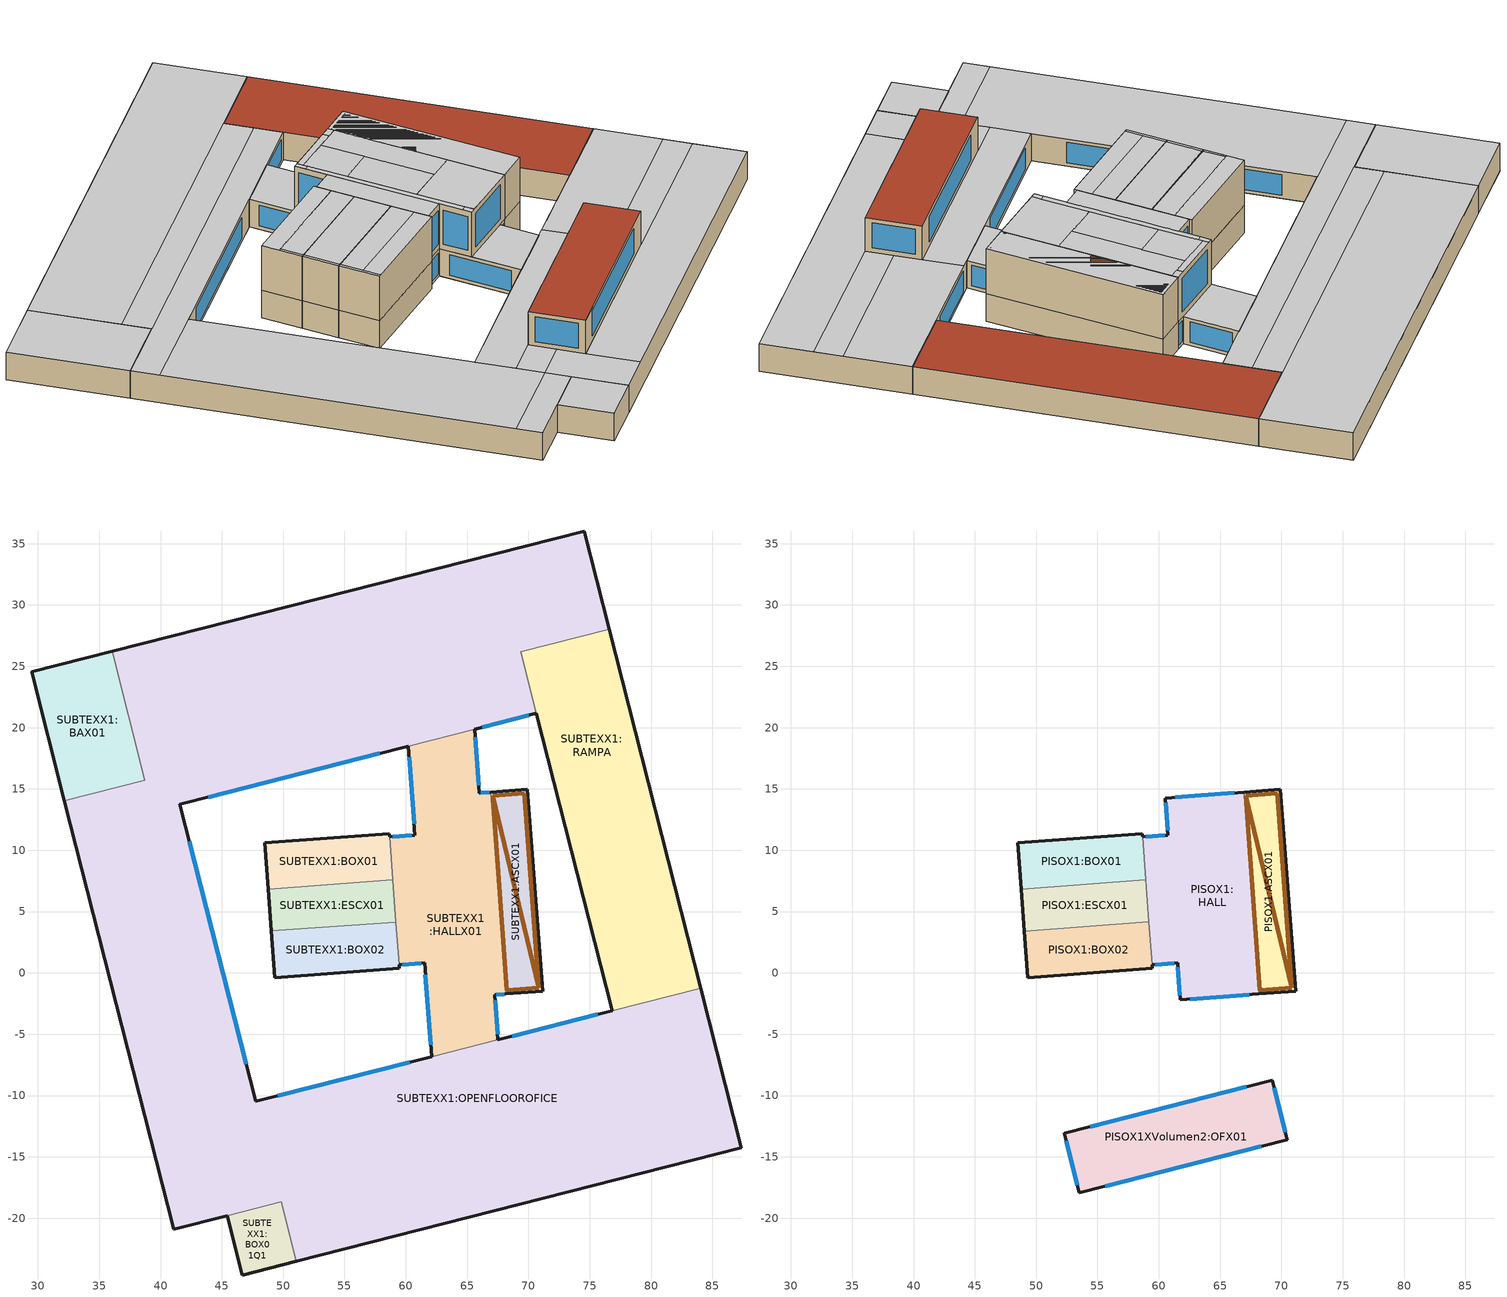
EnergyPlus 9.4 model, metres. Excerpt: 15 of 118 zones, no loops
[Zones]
SUBTEXX1:OPENFLOOROFICE
 floor to SUBTEXX2:OPENFLOOROFICE (Gertrudis Floor): 47.64,-19.23 41.07,-20.9 32.17,14.03 38.73,15.71 z-2.75; 52.35,21.86 40.29,18.79 38.26,26.78 50.31,29.86 z-2.75; 70.65,21.16 41.58,13.75 40.29,18.79 69.36,26.2 z-2.75; 47.75,-10.48 45.55,-11.04 36.05,26.22 38.26,26.78 z-2.75; 76.83,-3.09 45.56,-11.06 45.55,-11.04 67.51,-5.44 z-2.75; 87.37,-14.26 51.08,-23.51 49.84,-18.66 86.13,-9.41 z-2.75; 86.13,-9.41 47.64,-19.23 45.56,-11.06 84.05,-1.25 z-2.75
 floor to SUBTEXX2:RAMPA (Gertrudis Floor): 76.58,28.04 52.35,21.86 50.31,29.86 74.55,36.03 z-2.75
 wall outside (CZ3 Non-Res Wall Steel-Framed R-13.1+R-4c.i. (2.3+0.7c.i.) U-.084 (.479)): 76.83,-3.09 67.51,-5.44 / 62.1,-6.82 47.75,-10.48 41.58,13.75 60.2,18.49 / 65.61,19.87 70.65,21.16 z-2.75:0
 wall to SUBTEXX1:RAMPA (Tabique Interior_Sin_Aislacion): 70.65,21.16 69.36,26.2 76.58,28.04 / 84.05,-1.25 76.83,-3.09 z-2.75:0
 wall ground (CZ3 Non-Res Below-Grade Wall R-0 (0.0) C-1.14 (6.473) - 1): 76.58,28.04 74.55,36.03 z-2.75:0
 wall ground (CZ3 Non-Res Below-Grade Wall R-0 (0.0) C-1.14 (6.473) - 2): 74.55,36.03 36.05,26.22 z-2.75:0
 wall to SUBTEXX1:BAX01 (Tabique Interior_Sin_Aislacion): 36.05,26.22 38.73,15.71 32.17,14.03 z-2.75:0
 wall ground (CZ3 Non-Res Below-Grade Wall R-0 (0.0) C-1.14 (6.473) - 3): 32.17,14.03 41.07,-20.9 z-2.75:0
 wall ground (CZ3 Non-Res Below-Grade Wall R-0 (0.0) C-1.14 (6.473) - 4): 41.07,-20.9 45.43,-19.79 z-2.75:0
 wall to SUBTEXX1:BOX01Q1 (Tabique Interior_Sin_Aislacion): 45.43,-19.79 49.84,-18.66 51.08,-23.51 z-2.75:0
 wall ground (CZ3 Non-Res Below-Grade Wall R-0 (0.0) C-1.14 (6.473) - 5): 51.08,-23.51 87.37,-14.26 z-2.75:0
 wall ground (CZ3 Non-Res Below-Grade Wall R-0 (0.0) C-1.14 (6.473) - 6): 87.37,-14.26 84.05,-1.25 z-2.75:0
 wall to SUBTEXX1:HALLX01 (Tabique Interior_Sin_Aislacion): 67.51,-5.44 62.1,-6.82 / 60.2,18.49 65.61,19.87 z-2.75:0
 window (CZ3 Non-Res Vertical Metal framing - All other U-.65 (3.69) - 1001): 75.67,-3.38 68.68,-5.15 / 60.31,-7.28 49.54,-10.02 / 46.98,-7.46 42.35,10.73 / 43.9,14.34 57.88,17.9 / 66.24,20.03 70.02,21 z-2.41:-0.34
 ceiling ground (CZ3 Non-Res Roof Ins Entirely above Deck R-19.9c.i. (3.5c.i.) U-.048 (.273)): 70.48,-13.61 86.18,-9.61 85.56,-7.19 69.86,-11.19 z0; 54.71,-22.58 87.37,-14.26 86.18,-9.61 53.52,-17.93 z0; 41.07,-20.9 49.84,-18.66 49.27,-16.44 40.5,-18.67 z0; 51.08,-23.51 54.71,-22.58 52.91,-15.51 49.27,-16.44 z0; 76.83,-3.09 84.05,-1.27 84.05,-1.25 z0; 49.27,-16.44 52.91,-15.51 52.29,-13.09 48.66,-14.01 z0; 48.66,-14.01 69.25,-8.76 68.35,-5.23 47.75,-10.48 z0; 69.86,-11.19 85.56,-7.19 84.05,-1.27 68.35,-5.23 z0; 40.5,-18.67 49.27,-16.44 41.58,13.75 32.81,11.51 z0; 38.73,15.71 70.01,23.68 69.36,26.2 38.09,18.23 z0; 32.81,11.51 70.65,21.16 70.01,23.68 32.17,14.03 z0; 38.09,18.23 76.58,28.04 74.55,36.03 36.05,26.22 z0
SUBTEXX1:RAMPA
 floor to SUBTEXX2:OPENFLOOROFICE (Gertrudis Floor): 84.05,-1.25 76.83,-3.09 73.74,9.03 80.96,10.87 z-2.75
 floor to SUBTEXX2:RAMPA (Gertrudis Floor): 80.96,10.87 73.74,9.03 69.36,26.2 76.58,28.04 z-2.75
 wall outside (CZ3 Non-Res Wall Steel-Framed R-13.1+R-4c.i. (2.3+0.7c.i.) U-.084 (.479)): 70.65,21.16 76.83,-3.09 z-2.75:0
 wall ground (CZ3 Non-Res Below-Grade Wall R-0 (0.0) C-1.14 (6.473) - 7): 84.05,-1.25 76.58,28.04 z-2.75:0
 roof outside (CZ3 Non-Res Roof Ins Entirely above Deck R-19.9c.i. (3.5c.i.) U-.048 (.273)): 76.83,-3.09 84.05,-1.25 76.58,28.04 69.36,26.2 z0
SUBTEXX1:BAX01
 floor to SUBTEXX2:OPENFLOOROFICE (Gertrudis Floor): 38.73,15.71 38.63,15.68 35.95,26.19 36.05,26.22 z-2.75
 floor to SUBTEXX2:BAX01 (Gertrudis Floor): 38.63,15.68 32.17,14.03 29.49,24.55 35.95,26.19 z-2.75
 wall ground (CZ3 Non-Res Below-Grade Wall R-0 (0.0) C-1.14 (6.473) - 10): 36.05,26.22 29.49,24.55 z-2.75:0
 wall ground (CZ3 Non-Res Below-Grade Wall R-0 (0.0) C-1.14 (6.473) - 11): 29.49,24.55 32.17,14.03 z-2.75:0
 ceiling ground (CZ3 Non-Res Roof Ins Entirely above Deck R-19.9c.i. (3.5c.i.) U-.048 (.273)): 32.17,14.03 38.73,15.71 36.05,26.22 29.49,24.55 z0
SUBTEXX1:BOX01Q1
 floor to SUBTEXX2:OPENFLOOROFICE (Gertrudis Floor): 51.08,-23.51 50.38,-23.69 49.14,-18.84 49.84,-18.66 z-2.75
 floor to SUBTEXX2:BOX03 (Gertrudis Floor): 50.38,-23.69 46.67,-24.63 45.43,-19.79 49.14,-18.84 z-2.75
 wall ground (CZ3 Non-Res Below-Grade Wall R-0 (0.0) C-1.14 (6.473) - 8): 45.43,-19.79 46.67,-24.63 z-2.75:0
 wall ground (CZ3 Non-Res Below-Grade Wall R-0 (0.0) C-1.14 (6.473) - 9): 46.67,-24.63 51.08,-23.51 z-2.75:0
 ceiling ground (CZ3 Non-Res Roof Ins Entirely above Deck R-19.9c.i. (3.5c.i.) U-.048 (.273)): 46.67,-24.63 51.08,-23.51 49.84,-18.66 45.43,-19.79 z0
SUBTEXX1:HALLX01
 floor to SUBTEXX2:HALLX01 (Gertrudis Floor): 61.53,0.82 59.46,0.66 58.68,11.08 60.75,11.24 z-2.75; 66,14.67 60.52,14.26 60.2,18.49 65.61,19.87 z-2.75; 68.16,-1.72 67.24,-1.79 66,14.67 66.93,14.74 z-2.75; 67.51,-5.44 62.1,-6.82 60.52,14.26 66,14.67 z-2.75
 wall outside (CZ3 Non-Res Wall Steel-Framed R-13.1+R-4c.i. (2.3+0.7c.i.) U-.084 (.479)): 66.93,14.74 66,14.67 65.61,19.87 / 60.2,18.49 60.75,11.24 58.68,11.08 / 59.46,0.66 61.53,0.82 62.1,-6.82 / 67.51,-5.44 67.24,-1.79 68.16,-1.72 z-2.75:0
 wall to SUBTEXX1:ASCX01 (Tabique Interior_Sin_Aislacion): 68.16,-1.72 66.93,14.74 z-2.75:0
 wall to SUBTEXX1:BOX01 (Tabique Interior_Sin_Aislacion): 58.68,11.08 58.94,7.6 z-2.75:0
 wall to SUBTEXX1:ESCX01 (Tabique Interior_Sin_Aislacion): 58.94,7.6 59.2,4.13 z-2.75:0
 wall to SUBTEXX1:BOX02 (Tabique Interior_Sin_Aislacion): 59.2,4.13 59.46,0.66 z-2.75:0
 window (CZ3 Non-Res Vertical Metal framing - All other U-.65 (3.69) - 1001): 66.81,14.73 66.12,14.68 / 65.95,15.32 65.66,19.23 / 60.27,17.59 60.68,12.14 / 60.49,11.22 58.93,11.1 / 59.72,0.68 61.27,0.8 / 61.6,-0.13 62.03,-5.87 / 67.48,-4.98 67.27,-2.24 / 67.35,-1.78 68.05,-1.72 z-2.41:-0.34
 ceiling ground (CZ3 Non-Res Roof Ins Entirely above Deck R-19.9c.i. (3.5c.i.) U-.048 (.273)): 60.52,14.26 66,14.67 65.61,19.87 60.2,18.49 z0; 62.1,-6.82 67.51,-5.44 67.24,-1.79 61.76,-2.2 z0
SUBTEXX1:ASCX01
 floor to SUBTEXX2:ASCX01 (Gertrudis Floor): 71.15,-1.49 68.16,-1.72 66.93,14.74 69.92,14.96 z-2.75
 wall outside (CZ3 Non-Res Wall Steel-Framed R-13.1+R-4c.i. (2.3+0.7c.i.) U-.084 (.479)): 68.16,-1.72 71.15,-1.49 69.92,14.96 66.93,14.74 z-2.75:0
 door inside (IRTSurface): 70.84,-1.22 69.65,14.65 67.1,14.46 z0; 68.24,-1.42 70.84,-1.22 67.1,14.44 z0
SUBTEXX1:BOX01
 floor to SUBTEXX2:BOX01 (Gertrudis Floor): 58.94,7.6 48.77,6.84 48.48,10.59 58.66,11.36 z-2.75
 wall outside (CZ3 Non-Res Wall Steel-Framed R-13.1+R-4c.i. (2.3+0.7c.i.) U-.084 (.479)): 58.68,11.08 58.66,11.36 48.48,10.59 48.77,6.84 z-2.75:0
 wall to SUBTEXX1:ESCX01 (Tabique Interior_Sin_Aislacion): 48.77,6.84 58.94,7.6 z-2.75:0
SUBTEXX1:ESCX01
 floor to SUBTEXX2:ESCX01 (Gertrudis Floor): 59.2,4.13 49.02,3.45 48.77,6.84 58.94,7.6 z-2.75
 wall outside (CZ3 Non-Res Wall Steel-Framed R-13.1+R-4c.i. (2.3+0.7c.i.) U-.084 (.479)): 48.77,6.84 49.02,3.45 z-2.75:0
 wall to SUBTEXX1:BOX02 (Tabique Interior_Sin_Aislacion): 49.02,3.45 59.2,4.13 z-2.75:0
SUBTEXX1:BOX02
 floor to SUBTEXX2:BOX02 (Gertrudis Floor): 59.48,0.39 49.31,-0.38 49.02,3.45 59.2,4.13 z-2.75
 wall outside (CZ3 Non-Res Wall Steel-Framed R-13.1+R-4c.i. (2.3+0.7c.i.) U-.084 (.479)): 49.02,3.45 49.31,-0.38 59.48,0.39 59.46,0.66 z-2.75:0
PISOX1XVolumen2:OFX01
 floor to SUBTEXX1:OPENFLOOROFICE (Gertrudis Floor_Reversed_Rev): 70.48,-13.61 53.52,-17.93 52.29,-13.09 69.25,-8.76 z0
 wall outside (CZ3 Non-Res Wall Steel-Framed R-13.1+R-4c.i. (2.3+0.7c.i.) U-.084 (.479)): 70.48,-13.61 69.25,-8.76 52.29,-13.09 53.52,-17.93 70.48,-13.61 z0:3.35
 window (CZ3 Non-Res Vertical Metal framing - All other U-.65 (3.69) - 1001): 70.33,-13.01 69.4,-9.37 / 67.13,-9.3 54.4,-12.55 / 52.44,-13.69 53.37,-17.33 / 55.64,-17.39 68.37,-14.15 z0.42:2.93
 roof outside (CZ3 Non-Res Roof Ins Entirely above Deck R-19.9c.i. (3.5c.i.) U-.048 (.273)): 53.52,-17.93 70.48,-13.61 69.25,-8.76 52.29,-13.09 z3.35
PISOX1:HALL
 floor to SUBTEXX1:HALLX01 (Gertrudis Floor_Reversed_Rev): 61.53,0.82 59.46,0.66 58.68,11.08 60.75,11.24 z0; 68.16,-1.72 61.76,-2.2 60.52,14.26 66.93,14.74 z0
 floor to SUBTEXX1:ASCX01 (Gertrudis Floor_Reversed_Rev): 68.16,-1.72 66.93,14.74 66.98,14.74 z0
 wall outside (CZ3 Non-Res Wall Steel-Framed R-13.1+R-4c.i. (2.3+0.7c.i.) U-.084 (.479)): 66.98,14.74 60.52,14.26 60.75,11.24 58.68,11.08 / 59.46,0.66 61.53,0.82 61.76,-2.2 68.16,-1.72 z0:4.5
 wall to PISOX1:BOX01 (Tabique Interior_Sin_Aislacion_Rev): 58.68,11.08 58.94,7.6 z0:4.5
 wall to PISOX1:ASCX01 (Tabique Interior_Sin_Aislacion): 68.16,-1.72 66.98,14.74 z0:4.5
 wall to PISOX1:ESCX01 (Tabique Interior_Sin_Aislacion): 58.94,7.6 59.2,4.18 z0:4.5
 wall to PISOX1:BOX02 (Tabique Interior_Sin_Aislacion): 59.2,4.18 59.46,0.66 z0:4.5
 window (CZ3 Non-Res Vertical Metal framing - All other U-.65 (3.69) - 1001): 66.17,14.68 61.32,14.32 / 60.55,13.88 60.72,11.62 / 60.49,11.22 58.93,11.1 / 59.72,0.68 61.27,0.8 / 61.56,0.44 61.73,-1.82 / 62.55,-2.14 67.36,-1.78 z0.56:3.94
 ceiling to PISOX2:HALLX02 (Gertrudis Floor_Reversed): 59.46,0.66 61.53,0.82 60.75,11.24 58.68,11.08 z4.5; 61.69,-1.33 62.19,-1.29 61.09,13.34 60.59,13.3 z4.5
 ceiling to PISOX2:HALLX01 (Gertrudis Floor_Reversed): 66.04,14.09 67.02,14.16 66.98,14.74 66,14.67 z4.5; 61.36,9.67 64.76,9.93 64.45,13.97 61.05,13.73 z4.5; 65.24,3.45 67.78,3.64 67.02,14.16 64.45,13.97 z4.5; 62.27,-2.12 64.31,-2.01 68.16,-1.72 67.78,3.64 61.85,3.19 62.19,-1.29 z4.5
 ceiling to PISOX2:OFX09 (Gertrudis Floor_Reversed): 61.85,3.19 65.24,3.45 64.76,9.93 61.36,9.67 z4.5
 ceiling to PISOX2:SRX02 (Gertrudis Floor_Reversed): 62.27,-2.16 64.31,-2.01 62.27,-2.12 z4.5
 ceiling to PISOX2:OFX08 (Gertrudis Floor_Reversed): 61.76,-2.2 62.27,-2.16 62.19,-1.29 61.69,-1.33 z4.5
 ceiling to PISOX2:OFX01 (Gertrudis Floor_Reversed): 60.59,13.3 61.09,13.34 61,14.29 60.52,14.26 z4.5
 ceiling to PISOX2:SRX01 (Gertrudis Floor_Reversed): 61.05,13.73 66.04,14.09 66,14.67 61,14.29 z4.5
PISOX1:ASCX01
 floor to SUBTEXX1:ASCX01 (Gertrudis Floor_Reversed_Rev): 71.15,-1.49 68.16,-1.72 66.98,14.74 69.92,14.96 z0
 wall outside (CZ3 Non-Res Wall Steel-Framed R-13.1+R-4c.i. (2.3+0.7c.i.) U-.084 (.479)): 68.16,-1.72 71.15,-1.49 69.92,14.96 66.98,14.74 z0:4.5
 door inside (IRTSurface): 70.84,-1.22 69.65,14.65 67.1,14.46 z4.5; 68.24,-1.42 70.84,-1.22 67.1,14.44 z4.5
 ceiling to PISOX2:ASCX01 (Gertrudis Floor_Reversed): 68.16,-1.72 71.15,-1.49 69.92,14.96 66.98,14.74 z4.5
PISOX1:BOX01
 floor to SUBTEXX1:BOX01 (Gertrudis Floor_Reversed_Rev): 58.94,7.6 48.77,6.84 48.48,10.59 58.66,11.36 z0
 wall outside (CZ3 Non-Res Wall Steel-Framed R-13.1+R-4c.i. (2.3+0.7c.i.) U-.084 (.479)): 58.68,11.08 58.66,11.36 48.48,10.59 48.77,6.84 z0:4.5
 wall to PISOX1:ESCX01 (Tabique Interior_Sin_Aislacion): 48.77,6.84 58.94,7.6 z0:4.5
 ceiling to PISOX2:BOX01 (Gertrudis Floor_Reversed): 48.97,6.85 58.94,7.6 58.78,9.71 48.81,8.96 z4.5
 ceiling to PISOX2:HALLX02 (Gertrudis Floor_Reversed): 48.77,6.84 48.97,6.85 48.81,8.96 48.61,8.95 z4.5; 48.61,8.95 58.78,9.71 58.66,11.36 48.48,10.59 z4.5
PISOX1:ESCX01
 floor to SUBTEXX1:ESCX01 (Gertrudis Floor_Reversed_Rev): 59.2,4.18 53.47,3.75 49.02,3.45 48.77,6.84 58.94,7.6 z0
 floor to SUBTEXX1:BOX02 (Gertrudis Floor_Reversed_Rev): 53.47,3.75 49.02,3.41 49.02,3.45 z0
 wall outside (CZ3 Non-Res Wall Steel-Framed R-13.1+R-4c.i. (2.3+0.7c.i.) U-.084 (.479)): 48.77,6.84 49.02,3.41 z0:4.5
 wall to PISOX1:BOX02 (Tabique Interior_Sin_Aislacion): 49.02,3.41 59.2,4.18 z0:4.5
 ceiling to PISOX2:BOX01 (Gertrudis Floor_Reversed): 48.97,6.82 58.94,7.6 48.97,6.85 z4.5
 ceiling to PISOX2:HALLX02 (Gertrudis Floor_Reversed): 49.02,3.41 49.22,3.43 48.97,6.85 48.77,6.84 z4.5
 ceiling to PISOX2:ESCX01 (Gertrudis Floor_Reversed): 49.22,3.43 59.2,4.18 58.94,7.6 48.97,6.82 z4.5
PISOX1:BOX02
 floor to SUBTEXX1:ESCX01 (Gertrudis Floor_Reversed_Rev): 59.2,4.13 53.47,3.75 59.2,4.18 z0
 floor to SUBTEXX1:BOX02 (Gertrudis Floor_Reversed_Rev): 59.48,0.39 49.31,-0.38 49.02,3.41 53.47,3.75 59.2,4.13 z0
 wall outside (CZ3 Non-Res Wall Steel-Framed R-13.1+R-4c.i. (2.3+0.7c.i.) U-.084 (.479)): 49.02,3.41 49.31,-0.38 59.48,0.39 59.46,0.66 z0:4.5
 ceiling to PISOX2:HALLX02 (Gertrudis Floor_Reversed): 49.51,-0.36 59.48,0.39 59.36,2.03 49.38,1.28 z4.5; 49.31,-0.38 49.51,-0.36 49.22,3.43 49.02,3.41 z4.5
 ceiling to PISOX2:BOX02 (Gertrudis Floor_Reversed): 49.38,1.28 59.36,2.03 59.2,4.18 49.22,3.43 z4.5
[Building]
Building: North Axis {deg}=0; Terrain=Suburbs; Loads Convergence Tolerance Value {W}=0.04; Temperature Convergence Tolerance Value {deltaC}=0.4; Solar Distribution=FullExterior; Maximum Number of Warmup Days=25; Minimum Number of Warmup Days=6
[Site:Location]
GERTUDRIS (01-01:31-12)  (01-01:31-12): Latitude {deg}=-33.38; Longitude {deg}=-70.78; Time Zone {hr}=-4; Elevation {m}=474
[SizingPeriod:DesignDay] Day of Month=15; Humidity Condition Type=WetBulb; Barometric Pressure {Pa}=95758.8; Wind Direction {deg}=0; Rain Indicator=No; Snow Indicator=No
Name | Month | Day Type | Maximum Dry-Bulb Temperature {C} | Daily Dry-Bulb Temperature Range {deltaC} | Wetbulb or DewPoint at Maximum Dry-Bulb {C} | Wind Speed {m/s} | Daylight Saving Time Indicator | Solar Model Indicator | Sky Clearness
Summer Design Day in GERTUDRIS (01-01:31-12) Jun | 6 | SummerDesignDay | 31.8 | 17 | 17.6 | 0 | Yes | ASHRAEClearSky | 0.98
Winter Design Day in GERTUDRIS (01-01:31-12) | 7 | WinterDesignDay | -1.1 | 0 | -1.1 | 7.3 | No |  | 0
[Site:GroundTemperature:BuildingSurface]
18, 18, 18, 18, 18, 18, 18, 18, 18, 18, 18, 18
[Site:GroundTemperature:FCfactorMethod]
January Ground Temperature {C}=18.03; February Ground Temperature {C}=20.05; March Ground Temperature {C}=20.54; April Ground Temperature {C}=19.99; May Ground Temperature {C}=17.11; June Ground Temperature {C}=13.95; July Ground Temperature {C}=11.03; August Ground Temperature {C}=8.95; September Ground Temperature {C}=8.41; October Ground Temperature {C}=9.49; November Ground Temperature {C}=11.96; December Ground Temperature {C}=15.03
[Site:GroundTemperature:Shallow]
14, 14, 14, 14, 14, 14, 14, 14, 14, 14, 14, 14
[Site:GroundTemperature:Deep]
14, 14, 14, 14, 14, 14, 14, 14, 14, 14, 14, 14
[Site:GroundReflectance]
0.2, 0.2, 0.2, 0.2, 0.2, 0.2, 0.2, 0.2, 0.2, 0.2, 0.2, 0.2
[Site:GroundReflectance:SnowModifier]
2, 2
[Material] Roughness=Rough; Thermal Absorptance=0.9
Name | Thickness {m} | Conductivity {W/m-K} | Density {kg/m3} | Specific Heat {J/kg-K} | Solar Absorptance | Visible Absorptance
Hormigon Armado Normal Nch853_.15 | 0.15 | 1.63 | 2400 | 920 | 0.6 | 0.6
Sobrelosa_.05 | 0.05 | 0.55 | 1400 | 1000 | 0.6 | 0.6
Terminacion_.01 | 0.01 | 0.5 | 1300 | 1000 | 0.7 | 0.7
Board insulation (Glass fiber board)_.1268 | 0.1268 | 0.036 | 160 | 840 | 0.7 | 0.7
Metal deck_.01 | 0.01 | 45.28 | 7824 | 500 | 0.7 | 0.7
Gypsum Plasterboard_.015 | 0.015 | 0.25 | 900 | 1000 | 0.5 | 0.5
0.75 in. Stucco_.019 | 0.019 | 1.3521 | 1858 | 840 | 0.7 | 0.7
0.625 in. gypsum board_.0159 | 0.0159 | 0.16 | 640 | 1150 | 0.7 | 0.7
Board insulation (Glass fiber board)_.0187 | 0.0187 | 0.036 | 160 | 840 | 0.7 | 0.7
Board insulation (Glass fiber board)_.0661 | 0.0661 | 0.036 | 160 | 840 | 0.7 | 0.7
[Material:NoMass] Roughness=Rough; Thermal Resistance {m2-K/W}=0.18; Thermal Absorptance=0.9; Solar Absorptance=0.7; Visible Absorptance=0.7
7_RVAL_2; 8_RVAL_2
[Material:InfraredTransparent]
IRTMaterial
[WindowMaterial:SimpleGlazingSystem]
Simple CZ3 Non-Res Vertical Metal framing - All other U-.65 (3.69) - 1001: U-Factor {W/m2-K}=2.84; Solar Heat Gain Coefficient=0.4; Visible Transmittance=0.323
[Construction]
IRTSurface: IRTMaterial
Gertrudis Floor; Gertrudis Floor_Reversed_Rev: Hormigon Armado Normal Nch853_.15, Sobrelosa_.05, Terminacion_.01
Gertrudis Floor_Reversed: Terminacion_.01, Sobrelosa_.05, Hormigon Armado Normal Nch853_.15
CZ3 Non-Res Roof Ins Entirely above Deck R-19.9c.i. (3.5c.i.) U-.048 (.273): Board insulation (Glass fiber board)_.1268, Metal deck_.01
Tabique Interior_Sin_Aislacion: Gypsum Plasterboard_.015, 7_RVAL_2, Gypsum Plasterboard_.015
Tabique Interior_Sin_Aislacion_Rev: Gypsum Plasterboard_.015, 8_RVAL_2, Gypsum Plasterboard_.015
CZ3 Non-Res Wall Steel-Framed R-13.1+R-4c.i. (2.3+0.7c.i.) U-.084 (.479): 0.75 in. Stucco_.019, 0.625 in. gypsum board_.0159, Board insulation (Glass fiber board)_.0661, Board insulation (Glass fiber board)_.0187, 0.625 in. gypsum board_.0159
CZ3 Non-Res Vertical Metal framing - All other U-.65 (3.69) - 1001: Simple CZ3 Non-Res Vertical Metal framing - All other U-.65 (3.69) - 1001
[Construction:CfactorUndergroundWall] C-Factor {W/m2-K}=6.473; Height {m}=1.375
CZ3 Non-Res Below-Grade Wall R-0 (0.0) C-1.14 (6.473) - 1; CZ3 Non-Res Below-Grade Wall R-0 (0.0) C-1.14 (6.473) - 2; CZ3 Non-Res Below-Grade Wall R-0 (0.0) C-1.14 (6.473) - 3; CZ3 Non-Res Below-Grade Wall R-0 (0.0) C-1.14 (6.473) - 4; CZ3 Non-Res Below-Grade Wall R-0 (0.0) C-1.14 (6.473) - 5; CZ3 Non-Res Below-Grade Wall R-0 (0.0) C-1.14 (6.473) - 6; CZ3 Non-Res Below-Grade Wall R-0 (0.0) C-1.14 (6.473) - 7; CZ3 Non-Res Below-Grade Wall R-0 (0.0) C-1.14 (6.473) - 8; CZ3 Non-Res Below-Grade Wall R-0 (0.0) C-1.14 (6.473) - 9; CZ3 Non-Res Below-Grade Wall R-0 (0.0) C-1.14 (6.473) - 10; CZ3 Non-Res Below-Grade Wall R-0 (0.0) C-1.14 (6.473) - 11
[Zone] Type=1; Multiplier=1; Zone Inside Convection Algorithm=TARP; Part of Total Floor Area=Yes
Name | Volume {m3} | Floor Area {m2}
SUBTEXX1:OPENFLOOROFICE | 3628.061 | 1319.29
SUBTEXX1:RAMPA | 619.2347 | 225.1762
SUBTEXX1:HALLX01 | 485.5603 | 176.5674
SUBTEXX1:ASCX01 | 136.1249 | 49.5
SUBTEXX1:BOX01 | 105.6083 | 38.403
SUBTEXX1:ESCX01 | 96.492 | 35.088
SUBTEXX1:BOX02 | 106.4497 | 38.709
SUBTEXX1:BOX01Q1 | 62.5625 | 22.75
SUBTEXX1:BAX01 | 202.1491 | 73.5088
PISOX1:BOX01 | 172.8135 | 38.403
PISOX1:HALL | 576.4879 | 128.1084
PISOX1:ASCX01 | 220.8935 | 7.987
PISOX1:ESCX01 | 157.6665 | 35.037
PISOX1:BOX02 | 174.42 | 38.76
PISOX1XVolumen2:OFX01 | 293.125 | 87.5
[People] Number of People Schedule=Office_OpenOff_Occ; Number of People Calculation Method=Area/Person; Zone Floor Area per Person {m2/person}=10; Fraction Radiant=0.3; Sensible Heat Fraction=AutoCalculate; Carbon Dioxide Generation Rate {m3/s-W}=3.82e-08; Enable ASHRAE 55 Comfort Warnings=Yes; Mean Radiant Temperature Calculation Type=ZoneAveraged; Work Efficiency Schedule=Work efficiency; Clothing Insulation Calculation Method=ClothingInsulationSchedule; Air Velocity Schedule=Default Air Velocity for Comfort Calculations
Name | Zone or ZoneList | Activity Level Schedule | Clothing Insulation Schedule
People SUBTEXX1:OPENFLOOROFICE | SUBTEXX1:OPENFLOOROFICE | Activity Schedule 35177 | Clothing Schedule 35177
People SUBTEXX1:HALLX01 | SUBTEXX1:HALLX01 | Activity Schedule 35208 | Clothing Schedule 35208
People PISOX1:HALL | PISOX1:HALL | Activity Schedule 35374 | Clothing Schedule 35374
People PISOX1XVolumen2:OFX01 | PISOX1XVolumen2:OFX01 | Activity Schedule 35410 | Clothing Schedule 35410
[Lights] Schedule=Office_OpenOff_Iluminacion; Design Level Calculation Method=Watts/Area; Return Air Fraction=0; Fraction Radiant=0.72; Fraction Visible=0.18; Fraction Replaceable=1
Name | Zone or ZoneList | Watts per Zone Floor Area {W/m2}
SUBTEXX1:OPENFLOOROFICE General lighting | SUBTEXX1:OPENFLOOROFICE | 10.5486
SUBTEXX1:RAMPA General lighting | SUBTEXX1:RAMPA | 2
SUBTEXX1:HALLX01 General lighting | SUBTEXX1:HALLX01 | 9.68
SUBTEXX1:BOX01 General lighting | SUBTEXX1:BOX01 | 6.8
SUBTEXX1:ESCX01 General lighting | SUBTEXX1:ESCX01 | 7.4
SUBTEXX1:BOX02 General lighting | SUBTEXX1:BOX02 | 6.8
SUBTEXX1:BOX01Q1 General lighting | SUBTEXX1:BOX01Q1 | 6.8
SUBTEXX1:BAX01 General lighting | SUBTEXX1:BAX01 | 10.5486
PISOX1:BOX01 General lighting | PISOX1:BOX01 | 6.8
PISOX1:HALL General lighting | PISOX1:HALL | 9.68
PISOX1:ESCX01 General lighting | PISOX1:ESCX01 | 7.4
PISOX1:BOX02 General lighting | PISOX1:BOX02 | 6.8
PISOX1XVolumen2:OFX01 General lighting | PISOX1XVolumen2:OFX01 | 10.5486
[OtherEquipment] Fuel Type=Electricity; Design Level Calculation Method=Watts/Area; Power per Zone Floor Area {W/m2}=15; Fraction Latent=0; Fraction Radiant=0.2; Fraction Lost=0; Carbon Dioxide Generation Rate {m3/s-W}=0
Name | Zone or ZoneList | Schedule
SUBTEXX1:OPENFLOOROFICE Equipment gain 1 | SUBTEXX1:OPENFLOOROFICE | Office_OpenOff_Iluminacion
PISOX1XVolumen2:OFX01 Equipment gain 1 | PISOX1XVolumen2:OFX01 | Office_OpenOff_Light
[ZoneInfiltration:DesignFlowRate] Schedule=On 24/7; Design Flow Rate Calculation Method=Flow/zone; Constant Term Coefficient=1; Temperature Term Coefficient=0; Velocity Term Coefficient=0; Velocity Squared Term Coefficient=0
Name | Zone or ZoneList | Design Flow Rate {m3/s}
SUBTEXX1:OPENFLOOROFICE Infiltration | SUBTEXX1:OPENFLOOROFICE | 0.302338
SUBTEXX1:RAMPA Infiltration | SUBTEXX1:RAMPA | 0.051603
SUBTEXX1:HALLX01 Infiltration | SUBTEXX1:HALLX01 | 0.040463
SUBTEXX1:ASCX01 Infiltration | SUBTEXX1:ASCX01 | 0.011344
SUBTEXX1:BOX01 Infiltration | SUBTEXX1:BOX01 | 0.008801
SUBTEXX1:ESCX01 Infiltration | SUBTEXX1:ESCX01 | 0.008041
SUBTEXX1:BOX02 Infiltration | SUBTEXX1:BOX02 | 0.008871
SUBTEXX1:BOX01Q1 Infiltration | SUBTEXX1:BOX01Q1 | 0.005214
SUBTEXX1:BAX01 Infiltration | SUBTEXX1:BAX01 | 0.016846
PISOX1:BOX01 Infiltration | PISOX1:BOX01 | 0.014401
PISOX1:HALL Infiltration | PISOX1:HALL | 0.048041
PISOX1:ASCX01 Infiltration | PISOX1:ASCX01 | 0.018408
PISOX1:ESCX01 Infiltration | PISOX1:ESCX01 | 0.013139
PISOX1:BOX02 Infiltration | PISOX1:BOX02 | 0.014535
PISOX1XVolumen2:OFX01 Infiltration | PISOX1XVolumen2:OFX01 | 0.024427
[Exterior:Lights]
ILU Exterior: Schedule=Exterior Lighting; Design Level {W}=2100; Control Option=ScheduleNameOnly
[Exterior:FuelEquipment] Fuel Use Type=Electricity; Schedule=Dispo_VRV
Name | Design Level {W}
INY PARKING | 7200
EXT PARKING | 39000
EXT RESTROOM | 5190
EXT KITCHENETTE | 1250
[Schedule:Compact]
Work efficiency: Through: 12/31, For: AllDays, Until: 24:00, 0
On 24/7: Through: 12/31, For: AllDays, Until: 24:00, 1
Office_OpenOff_Occ: Through: 31 Dec, For: Weekdays SummerDesignDay, Until: 07:00, 0, Until: 08:00, 0.25, Until: 09:00, 0.5, Until: 12:00, 1, Until: 14:00, 0.75, Until: 17:00, 1, Until: 18:00, 0.5, Until: 19:00, 0.25, Until: 24:00, 0, For: Weekends, Until: 24:00, 0, For: Holidays, Until: 24:00, 0, For: WinterDesignDay AllOtherDays, Until: 24:00, 0
Office_OpenOff_Light: Through: 31 Dec, For: Weekdays SummerDesignDay, Until: 07:00, 0, Until: 19:00, 1, Until: 24:00, 0, For: Weekends, Until: 24:00, 0, For: Holidays, Until: 24:00, 0, For: WinterDesignDay AllOtherDays, Until: 24:00, 0
Default Air Velocity for Comfort Calculations: Through: 12/31, For: AllDays, Until: 24:00, 0.137
Office_OpenOff_Iluminacion: Through: 31 Dec, For: Weekdays SummerDesignDay, Until: 08:00, 0, Until: 18:00, 1, Until: 24:00, 0, For: Weekends, Until: 24:00, 0, For: Holidays, Until: 24:00, 0, For: WinterDesignDay AllOtherDays, Until: 24:00, 0
Activity Schedule 35177; Activity Schedule 35208; Activity Schedule 35374; Activity Schedule 35410: Through: 12/31, For: AllDays, Until: 24:00, 108
Clothing Schedule 35177; Clothing Schedule 35208; Clothing Schedule 35374; Clothing Schedule 35410: Through: 4/1, For: AllDays, Until: 24:00, .5, Through: 9/30, For: AllDays, Until: 24:00, 1, Through: 12/31, For: AllDays, Until: 24:00, .5
Dispo_VRV: Through: 12/31, For: Weekdays SummerDesignDay, Until: 08:00, 0, Until: 18:00, 1, Until: 24:00, 0, For: Weekends AllOtherDays, Until: 24:00, 0
Exterior Lighting: Through: 12/31, For: Weekdays, Until: 19:00, 0, Until: 24:00, 1, For: Weekends AllOtherDays, Until: 19:00, 0, Until: 24:00, 1
